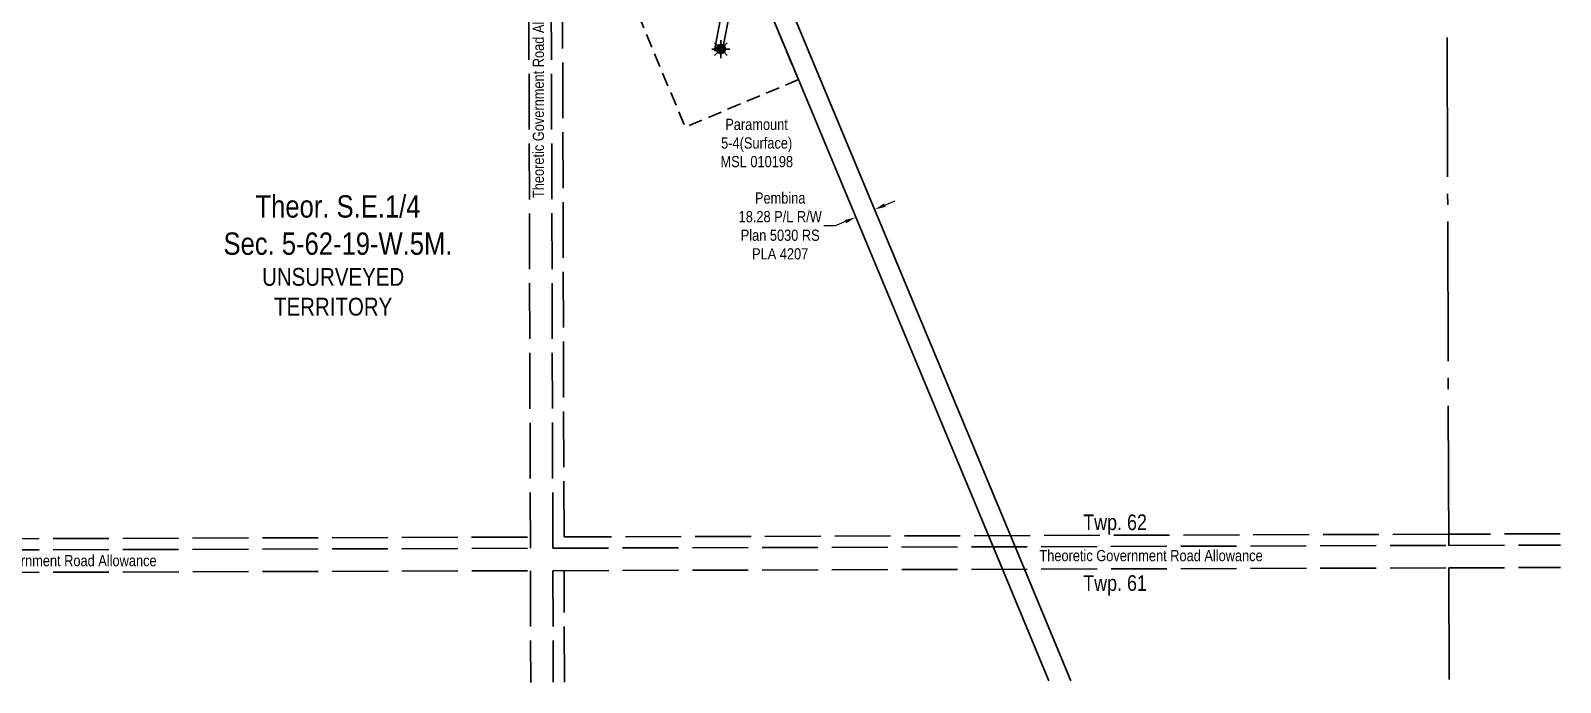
# Model space of a CAD drawing. Extents: x 510524 to 514472, y 6017951 to 6023231.
# Drawn here: x 512458 to 513829, y 6019794 to 6020378 of the extents above; entities that cross this region are included whole.
import ezdxf
from ezdxf.enums import TextEntityAlignment as Align

# ---------------------------------------------------------------- set-up
doc = ezdxf.new("R2010")
doc.units = 0
doc.header["$LTSCALE"] = 5
doc.header["$PDSIZE"] = 0.5
for name, pattern in [('foc-ACCESSROAD', [3.75, 2.5, -1.25]), ('foc-QUARTERLINE', [33, 25, -3, 2, -3]), ('foc-UNSURVEYED', [12.5, 10, -2.5])]:
    doc.linetypes.add(name, pattern=pattern)
doc.layers.get('Defpoints').update_dxf_attribs({"color": 9})
for name, color, linetype in [('C-SYMBOL', 7, 'Continuous'), ('C-WS-S', 8, 'Continuous'), ('D-TXT', 6, 'Continuous'), ('F-RW', 190, 'Continuous'), ('F-WS', 190, 'foc-ACCESSROAD'), ('L-QSEC', 8, 'foc-QUARTERLINE'), ('L-ROAD-T', 7, 'Continuous'), ('L-UNS-T', 3, 'Continuous'), ('L-USEC', 7, 'foc-UNSURVEYED')]:
    doc.layers.add(name, color=color, linetype=linetype)
doc.layers.add('F-RW-T', color=190, linetype='Continuous', lineweight=9)
doc.layers.add('F-WS-T', color=190, linetype='Continuous', lineweight=9)
doc.styles.add('175L', font='ARIALN.TTF', dxfattribs={"height": 20})
doc.styles.add('80CG', font='ARIALN.TTF', dxfattribs={"height": 10})
doc.styles.add('80L', font='ARIALN.TTF', dxfattribs={"height": 10})
doc.dimstyles.new('Compass 5 000', dxfattribs={"dimscale": 5, "dimtxt": 9, "dimasz": 2, "dimexe": 0.2, "dimexo": 0.0625, "dimgap": 0.5, "dimtad": 0, "dimtih": 1, "dimtoh": 1, "dimzin": 0, "dimdsep": 46, "dimtxsty": '80CG', "dimcen": 0.1, "dimse1": 1, "dimse2": 1, "dimclrd": 256, "dimclrt": 256, "dimaunit": 1, "dimadec": 4, "dimazin": 0, "dimtfac": 0.06, "dimtofl": 0, "dimtmove": 0, "dimatfit": 1, "dimfxl": 0.2, "dimtolj": 1, "dimtzin": 0, "dimlwd": -1, "dimarcsym": 0})

# ---------------------------------------------------------------- blocks, each defined once
blk = doc.blocks.new('*D44')
at = {"layer": 'Defpoints', "color": 0, "transparency": 16777216}
for p in [(513190.2, 6020228), (513207.1, 6020235.1), (513197.6, 6020210.3)]:
    blk.add_point(p, dxfattribs=at)
at = {"layer": 'F-RW-T', "transparency": 16777216}
for p, q in [((513223.7, 6020221.1), (513233, 6020225)), ((513179, 6020202.5), (513169, 6020202.5)), ((513188.4, 6020206.4), (513179, 6020202.5))]:
    blk.add_line(p, q, dxfattribs=at)
for points in [[(513223.1, 6020222.7), (513224.4, 6020219.6), (513214.5, 6020217.3)], [(513187.8, 6020207.9), (513189, 6020204.9), (513197.6, 6020210.3)]]:
    blk.add_solid(points, dxfattribs=at)
at = {"layer": 'F-RW-T', "transparency": 16777216, "insert": (513129.9, 6020202.5), "char_height": 10, "attachment_point": 5, "style": '80CG'}
blk.add_mtext('\\A1;Pembina\\P18.28 P/L R/W\\PPlan 5030 RS\\PPLA 4207', dxfattribs=at)
blk = doc.blocks.new('GAS')
h = blk.add_hatch(color=255)
h.dxf.hatch_style = 1
edge = h.paths.add_edge_path()
edge.add_arc((0, 0), 0.9, 0, 360)
for p, q in [((-0.81, 0), (-1.62, 0)), ((-0.57, 0.57), (-1.14, 1.14)), ((0, 0.81), (0, 1.62)), ((0.57, 0.57), (1.14, 1.14)), ((1.62, 0), (0.81, 0)), ((-0.57, -0.57), (-1.14, -1.14)), ((0, -0.81), (0, -1.62)), ((1.14, -1.14), (0.57, -0.57))]:
    blk.add_line(p, q)
blk.add_circle((0, 0), 0.8)

msp = doc.modelspace()

# ---------------------------------------------------------------- linework, layer by layer
at = {"layer": 'F-RW'}
for points in [[(513370.637, 6019795.175), (513329.018, 6019895.026), (513316.464, 6019925.145), (513146.215, 6020333.613), (513103.884, 6020435.17), (513081.13, 6020489.763), (512985.93, 6020718.28), (512933.641, 6020843.795), (512903.276, 6020916.688), (512891.618, 6020944.788), (512885.466, 6020959.553), (512870.643, 6020995.14), (512651.459, 6021521.402)], [(512671.234, 6021521.465), (512890.134, 6020995.888), (512903.141, 6020964.658), (512904.955, 6020960.305), (512911.104, 6020945.541), (512933.506, 6020891.753), (513005.73, 6020718.342), (513097.898, 6020497.048), (513336.241, 6019925.207), (513348.795, 6019895.088), (513390.414, 6019795.237)], [(513090.959, 6020427.182), (513077.786, 6020358.374), (513070.909, 6020359.691), (513083.67, 6020426.558)]]:
    msp.add_lwpolyline(points, dxfattribs=at)
at = {"layer": 'F-WS', "flags": 128}
msp.add_lwpolyline([(513146.215, 6020333.613), (513044.756, 6020291.046), (513002.427, 6020392.604), (513085.294, 6020427.37), (513090.049, 6020429.365), (513091.75, 6020430.079), (513103.884, 6020435.17), (513146.215, 6020333.613)], close=True, dxfattribs=at)
at = {"layer": 'L-QSEC'}
for p, q in [((513728.782, 6019916.428), (513726.496, 6020680.632)), ((513729.141, 6019796.309), (513728.842, 6019896.309))]:
    msp.add_line(p, q, dxfattribs=at)
at = {"layer": 'L-USEC'}
for p, q in [((512906.102, 6019913.824), (512903.835, 6020718.025)), ((512926.221, 6019913.887), (512923.955, 6020718.081)), ((512936.233, 6019923.959), (512933.995, 6020718.12)), ((513728.752, 6019926.468), (512936.233, 6019923.959)), ((513828.751, 6019926.785), (513728.752, 6019926.468)), ((512103.501, 6019921.322), (512906.073, 6019923.863)), ((512103.517, 6019911.283), (512906.102, 6019913.824)), ((512926.221, 6019913.887), (513728.778, 6019916.428)), ((513728.778, 6019916.428), (513828.781, 6019916.745)), ((512103.58, 6019891.163), (512906.159, 6019893.704)), ((512906.159, 6019893.704), (512906.44, 6019793.705)), ((512926.278, 6019893.767), (513728.842, 6019896.309)), ((512926.278, 6019893.767), (512926.56, 6019793.769)), ((512936.599, 6019793.801), (512936.317, 6019893.799)), ((513728.842, 6019896.309), (513828.842, 6019896.625))]:
    msp.add_line(p, q, dxfattribs=at)

# ---------------------------------------------------------------- block references
at = {"layer": 'C-WS-S', "xscale": 5, "yscale": 5, "zscale": 5}
msp.add_blockref('GAS', (513076.794, 6020360.928), dxfattribs=at)

# ---------------------------------------------------------------- texts
at = {"layer": 'C-SYMBOL', "color": 3, "insert": (512733.752, 6020230.052), "char_height": 20.01075, "width": 203.35155, "attachment_point": 2, "style": '175L'}
msp.add_mtext('Theor. S.E.1/4 \\PSec. 5-62-19-W.5M.', dxfattribs=at)
at = {"layer": 'D-TXT', "color": 3, "char_height": 14.0075, "attachment_point": 1, "style": '80L'}
for s, width, insert in [('Twp. 62', 58.81323, (513401.346, 6019944.136)), ('Twp. 61', 59.45352, (513401.346, 6019889.712))]:
    msp.add_mtext_dynamic_manual_height_columns(s, width=width, gutter_width=47.5, heights=[0], dxfattribs=dict(at, insert=insert))
at = {"layer": 'F-WS-T', "insert": (513066.639, 6020298.522), "char_height": 10.00538, "attachment_point": 1, "style": '80L'}
msp.add_mtext_dynamic_manual_height_columns('\\pi14.055;Paramount\\P\\pi10.342;5-4(Surface)\\P\\pi9.7996;MSL 010198', width=83.22827, gutter_width=50, heights=[0], dxfattribs=at)
at = {"layer": 'L-ROAD-T', "style": '80L'}
msp.add_text('Theoretic Government Road Allowance', height=10.00538, rotation=90, dxfattribs=at).set_placement((512913.292, 6020327.495), align=Align.MIDDLE_CENTER)
for p in [(513462.121, 6019907.288), (512471.253, 6019902.771)]:
    msp.add_text('Theoretic Government Road Allowance', height=10.00538, dxfattribs=at).set_placement(p, align=Align.MIDDLE_CENTER)
at = {"layer": 'L-UNS-T', "color": 3, "insert": (512729.42, 6020143.477), "char_height": 16.0086, "attachment_point": 5, "style": '80L'}
msp.add_mtext_dynamic_manual_height_columns('UNSURVEYED TERRITORY', width=126.41375, gutter_width=47.5, heights=[0], dxfattribs=at)

# ---------------------------------------------------------------- dimensions: what is measured, and where the dimension line sits
at = {"layer": 'F-RW-T'}
dim = msp.add_linear_dim(base=(513197.632, 6020210.252), p1=(513207.104, 6020235.063), p2=(513190.223, 6020228.027), angle=202.626396, text='Pembina\\P18.28 P/L R/W\\PPlan 5030 RS\\PPLA 4207', dimstyle='Compass 5 000', dxfattribs=at)
dim.commit()
dim.dimension.update_dxf_attribs({"geometry": '*D44', "text_midpoint": (513129.87, 6020202.467), "dimtype": 161})

doc.saveas('drawing.dxf')
